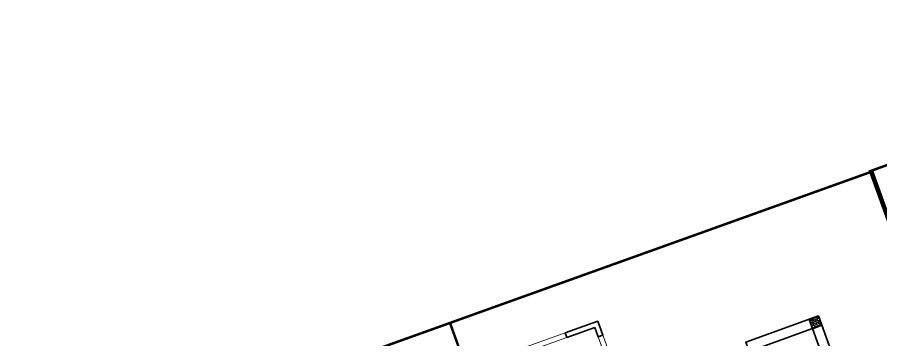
# Model space of a CAD drawing. Header units: metres. Extents: x 568336 to 569219, y 2065964 to 2066430.
# Drawn here: x 568587.88 to 568605.21, y 2066324.12 to 2066330.6 of the extents above; entities that cross this region are included whole.
import ezdxf

# ---------------------------------------------------------------- set-up
doc = ezdxf.new("R2010")
doc.units = ezdxf.units.M
doc.linetypes.add('HIDDEN', pattern=[0.375, 0.25, -0.125])
for name, color, linetype, lineweight in [('-HATCH', 8, 'CONTINUOUS', 5), ('-LINE1', 7, 'CONTINUOUS', 18), ('-STEEL1', 1, 'CONTINUOUS', 35), ('-WALL', 4, 'CONTINUOUS', 35)]:
    doc.layers.add(name, color=color, linetype=linetype, lineweight=lineweight)
doc.layers.add('LoLK', color=6, linetype='CONTINUOUS')
doc.layers.add('TIMDUONG', color=1, linetype='CONTINUOUS')

# ---------------------------------------------------------------- blocks, each defined once
blk = doc.blocks.new('M2-T2.3')
at = {"layer": 'TIMDUONG', "color": 1, "linetype": 'HIDDEN', "ltscale": 10, "const_width": 0.05}
blk.add_lwpolyline([(568620.0488922388, 2066312.352253265), (568630.3931415004, 2066316.093443879), (568625.5060207883, 2066329.605548699), (568619.103505675, 2066332.606848455), (568613.4612190011, 2066330.566113026)], close=True, dxfattribs=at)
blk = doc.blocks.new('18x35')
at = {"layer": '-HATCH'}
h = blk.add_hatch(dxfattribs=at)
h.set_pattern_fill('CHAU-01', color=256, scale=10, angle=-1.272221872585407e-14, pattern_type=2)
h.set_pattern_definition([(49.99999999999999, (0, 0), (71.72601826007535, -6.275213498259527), [7.5, -82.5]), (355, (0, 0), (-13.87513336129999, 75.21921337000119), [6, -66]), (100.4514, (5.977167999997619, -0.5229339999999638), (57.85093817140217, 68.94395420609534), [6.374019000000001, -70.1142112]), (46.18419999999998, (0, 20), (106.7241048625644, -16.55190143290183), [11.25, -123.75]), (96.63559999999998, (8.89367449999554, 18.62066930000003), (93.46627055487036, 97.41178709004416), [9.561028799999994, -105.1713]), (351.1842, (0, 20), (93.46619451336275, 97.41186009253245), [9, -99]), (20.99999999999998, (10, 15), (59.69070521184616, -40.2618890665339), [7.5, -82.5]), (326.0000000000001, (10, 15), (24.33153319215819, 72.5150045046853), [6, -66]), (71.45139999999999, (14.97422329999972, 11.64483940000002), (84.022262858149, 32.25304967099522), [6.374019000000001, -70.1142112]), (37.49999999999998, (0, 0), (1.215985531729074, 33.28938538313115), [0, -65.19999999999999, 0, -67, 0, -66.25]), (7.499999999999987, (0, 0), (26.30695374421487, 39.44117118823602), [0, -38.2, 0, -63.7, 0, -25.25]), (327.5, (-22.30000000000291, 0), (53.3822436172409, -2.255487173437988), [0, -25, 0, -78, 0, -103.5]), (317.5, (-32.30000000000291, 0), (58.31861693423862, 10.01049823323176), [0, -32.5, 0, -51.8, 0, -73.5]), (44.99999999999999, (0, 0), (-30.05203820042826, 30.05203820042828), []), (44.99999999999999, (0, 12.25), (-30.05203820042826, 30.05203820042828), [])])
h.paths.add_polyline_path([(96508.03118051568, 47993.04977023201), (96508.03118051568, 47793.04977023201), (96708.03118051568, 47793.04977023201), (96708.03118051568, 47993.04977023201)])
at = {"layer": '-STEEL1'}
blk.add_lwpolyline([(96508.03118051568, 47793.04977023201), (96708.03118051568, 47793.04977023201), (96708.03118051568, 47993.04977023201), (96508.03118051568, 47993.04977023201)], close=True, dxfattribs=at)
blk = doc.blocks.new('M3-T2.2')
at = {"layer": '-LINE1'}
for points in [[(568611.6335130002, 2066327.386478068), (568611.1573334347, 2066328.703008744), (568613.7903947871, 2066329.655367875), (568614.2665743525, 2066328.338837198)], [(568611.8496115989, 2066328.847060621), (568613.2131612278, 2066329.3402466)], [(568611.7275509055, 2066327.420490894), (568611.3534098184, 2066328.454907854)]]:
    blk.add_lwpolyline(points, dxfattribs=at)
at = {"layer": '-WALL'}
for p, q in [((568611.8155987727, 2066328.941098527), (568611.1573334347, 2066328.703008744)), ((568611.8155987727, 2066328.941098527), (568611.8496115989, 2066328.847060621)), ((568611.8496115989, 2066328.847060621), (568611.2853841663, 2066328.642983665)), ((568611.1573334347, 2066328.703008744), (568611.259371913, 2066328.420895027)), ((568611.2853841663, 2066328.642983665), (568611.3534098184, 2066328.454907854)), ((568611.3534098184, 2066328.454907854), (568611.259371913, 2066328.420895027))]:
    blk.add_line(p, q, dxfattribs=at)
blk.add_lwpolyline([(568607.6838751103, 2066325.957966872), (568609.1414626448, 2066326.485165677), (568609.2094882975, 2066326.297089865), (568607.9397067112, 2066325.837819105), (568609.5040905586, 2066321.512448267), (568612.5109084953, 2066322.599992434), (568612.5449213213, 2066322.505954529), (568609.5381020708, 2066321.418409886), (568609.7760760767, 2066320.759655298), (568609.5882585305, 2066320.691723058), (568607.6838751103, 2066325.957966872)], dxfattribs=at)
at = {"layer": 'TIMDUONG', "color": 1, "linetype": 'HIDDEN', "ltscale": 10, "const_width": 0.05}
blk.add_lwpolyline([(568611.5855054806, 2066309.290771069), (568620.0487869132, 2066312.352215164), (568613.4672630294, 2066330.568459322), (568604.9965679679, 2066327.504585826)], close=True, dxfattribs=at)
at = {"layer": '-STEEL1', "xscale": 0.001, "yscale": 0.001, "zscale": 0.001, "rotation": 19.88416558564104}
blk.add_blockref('18x35', (568533.2528249299, 2066248.001878736), dxfattribs=at)

msp = doc.modelspace()

# ---------------------------------------------------------------- block references
at = {"layer": 'LoLK', "xscale": -1, "rotation": 39.66842324210792}
msp.add_blockref('M2-T2.3', (2325316.695743048, 838734.2691315153), dxfattribs=at)

# ---------------------------------------------------------------- next in the draw order: block references
at = {"layer": 'LoLK'}
msp.add_blockref('M3-T2.2', (0, 0), dxfattribs=at)

# ---------------------------------------------------------------- next in the draw order: block references
at = {"layer": 'LoLK', "xscale": -1, "rotation": 39.64835575732963}
msp.add_blockref('M3-T2.2', (2324886.638395709, 838119.0665053248), dxfattribs=at)

doc.saveas('drawing.dxf')
